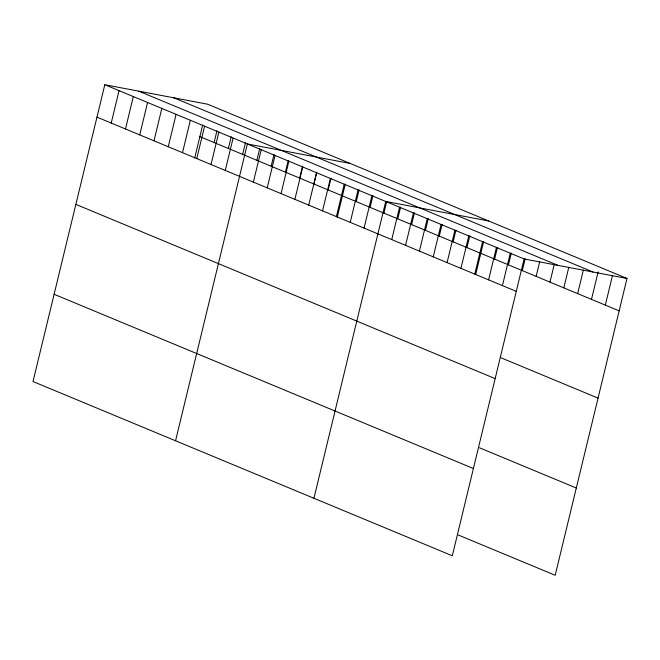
<?xml version="1.0" encoding="UTF-8"?>
<svg xmlns="http://www.w3.org/2000/svg" width="660" height="660" viewBox="0 0 660 660"><rect width="100%" height="100%" fill="white"/><g stroke="black" fill="none" stroke-linecap="round" stroke-linejoin="round"><path stroke-width="0.99" d="M104.808 84.727L33 381.538L452.298 555.769L524.106 258.959L104.808 84.727L207.702 104.23L627 278.462L555.192 575.272L458.337 535.029M111.226 123.049L119.064 90.651M125.482 128.972L133.32 96.575M139.738 134.896L147.576 102.498M153.994 140.819L161.832 108.421M168.25 146.743L176.088 114.345M182.506 152.666L190.344 120.268M194.708 157.954L202.719 124.847M196.762 158.59L204.6 126.192M214.12 142.552L216.975 130.771M211.018 164.513L218.856 132.115M228.376 148.475L231.231 136.694M225.274 170.437L233.112 138.039M242.632 154.399L245.487 142.618M175.56 440.773L247.368 143.963L350.262 163.465M256.888 160.322L259.743 148.541M253.366 182.111L261.203 149.713M271.144 166.246L273.999 154.465M267.201 187.861L275.038 155.463M285.4 172.169L288.255 160.388M281.036 193.611L288.874 161.213M299.656 178.093L302.511 166.312M294.88 199.361L302.717 166.963M308.715 205.112L316.552 172.714M313.912 184.016L316.767 172.235M322.55 210.862L330.388 178.464M328.168 189.94L331.023 178.159M336.385 216.612L344.223 184.214M337.268 217.198L345.279 184.082M350.221 222.362L358.058 189.964M356.26 201.613L359.114 189.832M364.064 228.112L371.902 195.715M370.103 207.364L372.95 195.583M313.929 498.275L385.737 201.465L488.631 220.968M383.938 213.114L386.785 201.333M391.735 239.613L399.572 207.215M397.774 218.864L400.62 207.083M405.57 245.363L413.407 212.965M411.609 224.614L414.463 212.834M419.405 251.113L427.243 218.716M425.444 230.365L428.299 218.584M433.24 256.864L441.086 224.466M439.279 236.115L442.134 224.334M447.084 262.614L454.921 230.216M453.123 241.865L455.969 230.084M460.919 268.364L468.757 235.958M466.958 247.615L469.805 235.834M474.755 274.114L482.592 241.709M475.637 274.692L483.648 241.585M488.59 279.865L496.427 247.459M494.629 259.116L497.483 247.335M502.425 285.607L510.262 253.209M508.464 264.866L511.318 253.085M522.308 270.616L525.154 258.835M536.143 276.367L539.707 261.64M549.978 282.117L554.251 264.445M563.813 287.867L568.804 267.25M577.648 293.617L583.349 270.047M591.492 299.368L598.141 271.87M605.327 305.11L612.447 275.657M524.106 258.959L627 278.462M173.745 97.787L593.043 272.027M138.765 91.162L558.063 265.394M199.864 136.628L619.163 310.86M96.971 117.125L516.268 291.357M501.196 357.868L598.051 398.12M75.859 204.377L495.157 378.617M479.449 447.769L576.304 488.02M54.112 294.277L473.41 468.517"/></g></svg>
